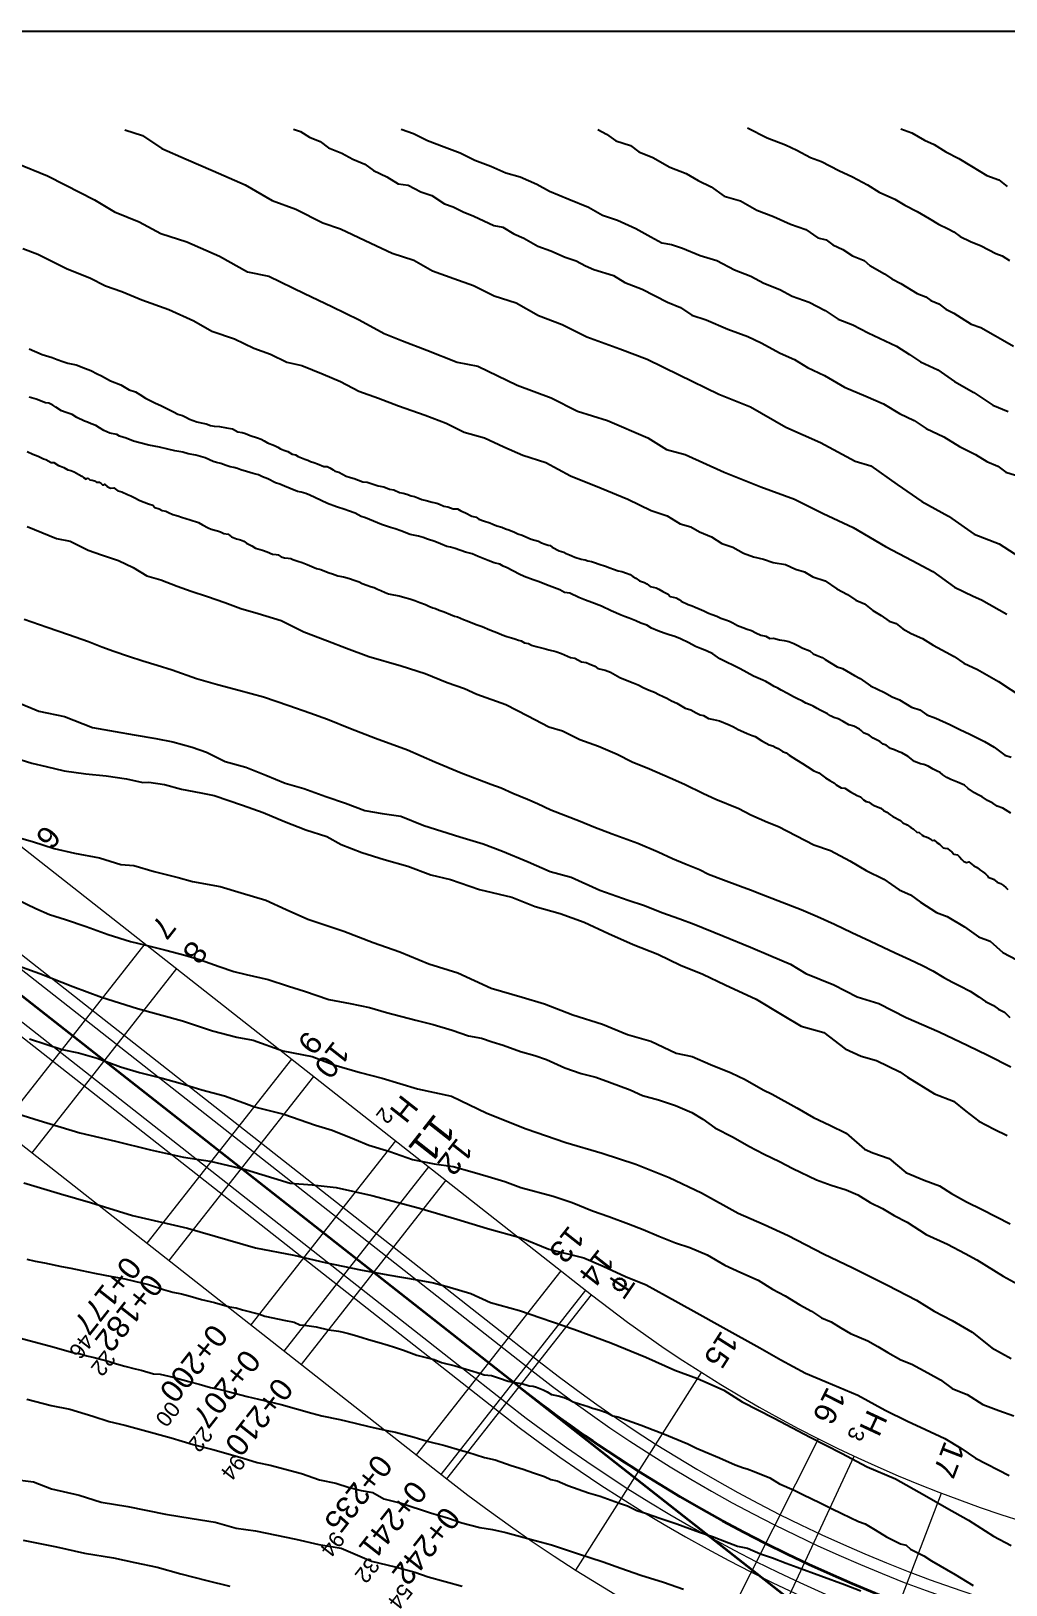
# Model space of a CAD drawing. Header units: millimetres. Extents: x 19067981 to 38137102, y 2652003 to 2652615.
# Drawn here: x 19068703.22 to 19068711.54, y 2652353.03 to 2652366.3 of the extents above; entities that cross this region are included whole.
import ezdxf

# ---------------------------------------------------------------- set-up
doc = ezdxf.new("R2010")
doc.units = ezdxf.units.MM
doc.layers.add('kurp', color=94, linetype='Continuous')
doc.styles.get("Standard").update_dxf_attribs({"font": 'arial.ttf'})

# ---------------------------------------------------------------- blocks, each defined once
blk = doc.blocks.new('tanjant orjin')
at = {"layer": 'kurp', "color": 0, "lineweight": 35, "ltscale": 0.2}
for p, q in [((19068229.977, 2652379.705), (19068230.137, 2652379.705)), ((19068230.057, 2652379.705), (19068230.057, 2652379.515))]:
    blk.add_line(p, q, dxfattribs=at)
blk.add_circle((19068230.057, 2652379.61), 0.05, dxfattribs=at)

msp = doc.modelspace()

# ---------------------------------------------------------------- linework, layer by layer
for points in [[(19068697.403, 2652366.299), (19068725.922, 2652366.299), (19068725.922, 2652346.087), (19068697.403, 2652346.087), (19068697.403, 2652366.299)], [(19068704.017, 2652365.455), (19068704.168, 2652365.407), (19068704.332, 2652365.296), (19068704.539, 2652365.206), (19068704.771, 2652365.105), (19068705.042, 2652364.987), (19068705.275, 2652364.854), (19068705.476, 2652364.778), (19068705.707, 2652364.662), (19068705.857, 2652364.612), (19068706.117, 2652364.488), (19068706.297, 2652364.403), (19068706.483, 2652364.342), (19068706.644, 2652364.252), (19068706.824, 2652364.187), (19068706.994, 2652364.127), (19068707.168, 2652364.038), (19068707.357, 2652363.98), (19068707.548, 2652363.871), (19068707.751, 2652363.795), (19068707.959, 2652363.689), (19068708.243, 2652363.585), (19068708.476, 2652363.499), (19068708.748, 2652363.365), (19068709.087, 2652363.199), (19068709.359, 2652363.09), (19068709.658, 2652362.917), (19068709.955, 2652362.787), (19068710.251, 2652362.626), (19068710.386, 2652362.586), (19068710.61, 2652362.429), (19068710.821, 2652362.283), (19068711.047, 2652362.157), (19068711.266, 2652362.005), (19068711.481, 2652361.921), (19068711.786, 2652361.724)], [(19068706.375, 2652365.462), (19068706.48, 2652365.426), (19068706.599, 2652365.365), (19068706.741, 2652365.311), (19068706.88, 2652365.259), (19068707.003, 2652365.198), (19068707.142, 2652365.147), (19068707.268, 2652365.089), (19068707.392, 2652365.054), (19068707.534, 2652364.993), (19068707.642, 2652364.932), (19068707.807, 2652364.864), (19068707.976, 2652364.795), (19068708.094, 2652364.729), (19068708.222, 2652364.684), (19068708.38, 2652364.615), (19068708.507, 2652364.543), (19068708.6, 2652364.49), (19068708.683, 2652364.478), (19068708.777, 2652364.447), (19068708.927, 2652364.384), (19068709.069, 2652364.34), (19068709.22, 2652364.26), (19068709.361, 2652364.207), (19068709.471, 2652364.148), (19068709.607, 2652364.094), (19068709.714, 2652364.037), (19068709.859, 2652363.985), (19068709.995, 2652363.914), (19068710.107, 2652363.841), (19068710.23, 2652363.792), (19068710.363, 2652363.722), (19068710.605, 2652363.609), (19068710.714, 2652363.538), (19068710.81, 2652363.476), (19068710.956, 2652363.406), (19068711.099, 2652363.306), (19068711.263, 2652363.214), (19068711.426, 2652363.105), (19068711.558, 2652363.052)], [(19068708.054, 2652365.458), (19068708.129, 2652365.419), (19068708.208, 2652365.363), (19068708.332, 2652365.322), (19068708.405, 2652365.268), (19068708.524, 2652365.221), (19068708.668, 2652365.138), (19068708.807, 2652365.083), (19068708.91, 2652365.023), (19068709.022, 2652364.969), (19068709.132, 2652364.89), (19068709.273, 2652364.849), (19068709.412, 2652364.77), (19068709.554, 2652364.717), (19068709.7, 2652364.652), (19068709.831, 2652364.606), (19068709.932, 2652364.535), (19068710.003, 2652364.516), (19068710.062, 2652364.473), (19068710.146, 2652364.434), (19068710.228, 2652364.381), (19068710.329, 2652364.34), (19068710.377, 2652364.299), (19068710.503, 2652364.227), (19068710.563, 2652364.183), (19068710.642, 2652364.145), (19068710.782, 2652364.058), (19068710.854, 2652364.031), (19068710.897, 2652363.999), (19068710.965, 2652363.971), (19068711.024, 2652363.924), (19068711.095, 2652363.892), (19068711.156, 2652363.852), (19068711.243, 2652363.796), (19068711.323, 2652363.768), (19068711.448, 2652363.698), (19068711.509, 2652363.664), (19068711.604, 2652363.61)], [(19068709.331, 2652365.473), (19068709.501, 2652365.387), (19068709.656, 2652365.327), (19068709.754, 2652365.282), (19068709.871, 2652365.22), (19068709.965, 2652365.185), (19068710.112, 2652365.108), (19068710.229, 2652365.054), (19068710.357, 2652364.986), (19068710.456, 2652364.925), (19068710.59, 2652364.865), (19068710.674, 2652364.814), (19068710.781, 2652364.76), (19068710.883, 2652364.7), (19068710.964, 2652364.652), (19068711.046, 2652364.611), (19068711.094, 2652364.585), (19068711.149, 2652364.545), (19068711.235, 2652364.503), (19068711.327, 2652364.465), (19068711.453, 2652364.399), (19068711.507, 2652364.379), (19068711.568, 2652364.34)], [(19068710.64, 2652365.464), (19068710.736, 2652365.43), (19068710.842, 2652365.369), (19068710.926, 2652365.33), (19068711.025, 2652365.269), (19068711.135, 2652365.212), (19068711.245, 2652365.146), (19068711.375, 2652365.067), (19068711.477, 2652365.029), (19068711.548, 2652364.972)], [(19068703.091, 2652365.172), (19068703.355, 2652365.064), (19068703.508, 2652364.986), (19068703.756, 2652364.859), (19068703.929, 2652364.757), (19068704.139, 2652364.67), (19068704.324, 2652364.572), (19068704.546, 2652364.501), (19068704.823, 2652364.378), (19068705.064, 2652364.245), (19068705.246, 2652364.206), (19068705.55, 2652364.059), (19068705.784, 2652363.947), (19068706.018, 2652363.834), (19068706.231, 2652363.716), (19068706.388, 2652363.654), (19068706.595, 2652363.574), (19068706.852, 2652363.473), (19068707.03, 2652363.438), (19068707.365, 2652363.276), (19068707.657, 2652363.168), (19068707.882, 2652363.054), (19068708.138, 2652362.973), (19068708.48, 2652362.826), (19068708.64, 2652362.726), (19068708.801, 2652362.684), (19068709.132, 2652362.532), (19068709.445, 2652362.408), (19068709.734, 2652362.304), (19068709.977, 2652362.179), (19068710.235, 2652362.062), (19068710.509, 2652361.898), (19068710.739, 2652361.779), (19068710.914, 2652361.685), (19068711.099, 2652361.552), (19068711.259, 2652361.475), (19068711.33, 2652361.442), (19068711.545, 2652361.321)], [(19068703.145, 2652364.444), (19068703.272, 2652364.396), (19068703.523, 2652364.27), (19068703.716, 2652364.193), (19068703.851, 2652364.123), (19068703.991, 2652364.077), (19068704.162, 2652364.004), (19068704.392, 2652363.922), (19068704.605, 2652363.825), (19068704.76, 2652363.736), (19068704.951, 2652363.673), (19068705.117, 2652363.593), (19068705.26, 2652363.542), (19068705.399, 2652363.472), (19068705.526, 2652363.445), (19068705.709, 2652363.369), (19068705.857, 2652363.307), (19068706.014, 2652363.226), (19068706.183, 2652363.164), (19068706.353, 2652363.101), (19068706.579, 2652363.019), (19068706.76, 2652362.952), (19068706.912, 2652362.874), (19068707.087, 2652362.826), (19068707.253, 2652362.75), (19068707.414, 2652362.677), (19068707.609, 2652362.616), (19068707.821, 2652362.502), (19068708.082, 2652362.397), (19068708.311, 2652362.304), (19068708.509, 2652362.205), (19068708.646, 2652362.161), (19068708.756, 2652362.091), (19068708.848, 2652362.066), (19068708.923, 2652362.025), (19068709.024, 2652361.982), (19068709.113, 2652361.923), (19068709.208, 2652361.892), (19068709.299, 2652361.842), (19068709.382, 2652361.811), (19068709.469, 2652361.791), (19068709.551, 2652361.761), (19068709.656, 2652361.745), (19068709.741, 2652361.705), (19068709.82, 2652361.681), (19068709.889, 2652361.64), (19068709.996, 2652361.604), (19068710.095, 2652361.538), (19068710.186, 2652361.488), (19068710.257, 2652361.441), (19068710.331, 2652361.408), (19068710.401, 2652361.353), (19068710.474, 2652361.31), (19068710.542, 2652361.26), (19068710.601, 2652361.24), (19068710.659, 2652361.195), (19068710.73, 2652361.156), (19068710.825, 2652361.113), (19068710.916, 2652361.056), (19068711.029, 2652360.996), (19068711.096, 2652360.958), (19068711.178, 2652360.901), (19068711.296, 2652360.848), (19068711.476, 2652360.747), (19068711.683, 2652360.61)], [(19068703.2, 2652363.586), (19068703.31, 2652363.538), (19068703.368, 2652363.521), (19068703.396, 2652363.513), (19068703.437, 2652363.494), (19068703.488, 2652363.478), (19068703.528, 2652363.465), (19068703.601, 2652363.449), (19068703.681, 2652363.417), (19068703.726, 2652363.4), (19068703.779, 2652363.372), (19068703.818, 2652363.356), (19068703.894, 2652363.314), (19068703.981, 2652363.279), (19068704.053, 2652363.236), (19068704.107, 2652363.218), (19068704.143, 2652363.196), (19068704.192, 2652363.166), (19068704.279, 2652363.123), (19068704.322, 2652363.102), (19068704.431, 2652363.048), (19068704.468, 2652363.029), (19068704.509, 2652363.017), (19068704.543, 2652362.999), (19068704.568, 2652362.986), (19068704.632, 2652362.963), (19068704.668, 2652362.955), (19068704.71, 2652362.945), (19068704.748, 2652362.931), (19068704.78, 2652362.926), (19068704.823, 2652362.924), (19068704.885, 2652362.912), (19068704.935, 2652362.902), (19068704.98, 2652362.877), (19068705.018, 2652362.873), (19068705.047, 2652362.863), (19068705.087, 2652362.845), (19068705.15, 2652362.826), (19068705.18, 2652362.816), (19068705.206, 2652362.801), (19068705.234, 2652362.783), (19068705.293, 2652362.761), (19068705.322, 2652362.746), (19068705.345, 2652362.733), (19068705.373, 2652362.721), (19068705.407, 2652362.709), (19068705.444, 2652362.687), (19068705.474, 2652362.68), (19068705.496, 2652362.668), (19068705.552, 2652362.645), (19068705.579, 2652362.636), (19068705.6, 2652362.625), (19068705.631, 2652362.615), (19068705.661, 2652362.604), (19068705.716, 2652362.582), (19068705.744, 2652362.581), (19068705.765, 2652362.569), (19068705.796, 2652362.554), (19068705.81, 2652362.543), (19068705.843, 2652362.532), (19068705.906, 2652362.499), (19068705.942, 2652362.487), (19068705.974, 2652362.48), (19068706.012, 2652362.465), (19068706.048, 2652362.452), (19068706.086, 2652362.447), (19068706.135, 2652362.43), (19068706.178, 2652362.416), (19068706.226, 2652362.408), (19068706.277, 2652362.389), (19068706.312, 2652362.383), (19068706.362, 2652362.359), (19068706.391, 2652362.354), (19068706.423, 2652362.345), (19068706.461, 2652362.331), (19068706.489, 2652362.326), (19068706.518, 2652362.315), (19068706.553, 2652362.3), (19068706.588, 2652362.292), (19068706.641, 2652362.277), (19068706.679, 2652362.268), (19068706.703, 2652362.259), (19068706.74, 2652362.244), (19068706.775, 2652362.236), (19068706.818, 2652362.22), (19068706.855, 2652362.22), (19068706.886, 2652362.204), (19068706.925, 2652362.187), (19068706.978, 2652362.158), (19068707.015, 2652362.148), (19068707.038, 2652362.133), (19068707.077, 2652362.119), (19068707.133, 2652362.1), (19068707.159, 2652362.09), (19068707.193, 2652362.076), (19068707.234, 2652362.063), (19068707.266, 2652362.05), (19068707.294, 2652362.04), (19068707.342, 2652362.02), (19068707.37, 2652362.007), (19068707.408, 2652361.995), (19068707.44, 2652361.98), (19068707.486, 2652361.96), (19068707.549, 2652361.943), (19068707.574, 2652361.929), (19068707.605, 2652361.918), (19068707.631, 2652361.91), (19068707.646, 2652361.906), (19068707.663, 2652361.893), (19068707.724, 2652361.862), (19068707.764, 2652361.85), (19068707.783, 2652361.839), (19068707.812, 2652361.828), (19068707.832, 2652361.82), (19068707.859, 2652361.807), (19068707.912, 2652361.791), (19068707.945, 2652361.785), (19068707.969, 2652361.776), (19068708.001, 2652361.771), (19068708.026, 2652361.763), (19068708.066, 2652361.749), (19068708.119, 2652361.731), (19068708.157, 2652361.715), (19068708.187, 2652361.706), (19068708.228, 2652361.692), (19068708.26, 2652361.686), (19068708.298, 2652361.672), (19068708.33, 2652361.658), (19068708.353, 2652361.643), (19068708.378, 2652361.629), (19068708.41, 2652361.605), (19068708.452, 2652361.591), (19068708.474, 2652361.579), (19068708.501, 2652361.557), (19068708.552, 2652361.546), (19068708.574, 2652361.534), (19068708.608, 2652361.513), (19068708.655, 2652361.492), (19068708.673, 2652361.472), (19068708.722, 2652361.46), (19068708.749, 2652361.447), (19068708.767, 2652361.433), (19068708.826, 2652361.402), (19068708.859, 2652361.393), (19068708.885, 2652361.38), (19068708.918, 2652361.367), (19068708.959, 2652361.349), (19068709, 2652361.33), (19068709.03, 2652361.317), (19068709.069, 2652361.303), (19068709.103, 2652361.287), (19068709.146, 2652361.271), (19068709.177, 2652361.26), (19068709.206, 2652361.246), (19068709.247, 2652361.224), (19068709.291, 2652361.208), (19068709.329, 2652361.194), (19068709.366, 2652361.181), (19068709.402, 2652361.16), (19068709.447, 2652361.141), (19068709.489, 2652361.132), (19068709.524, 2652361.114), (19068709.554, 2652361.117), (19068709.604, 2652361.102), (19068709.646, 2652361.096), (19068709.685, 2652361.087), (19068709.728, 2652361.07), (19068709.756, 2652361.055), (19068709.804, 2652361.029), (19068709.863, 2652361.008), (19068709.894, 2652360.983), (19068709.928, 2652360.967), (19068709.969, 2652360.951), (19068709.996, 2652360.935), (19068710.097, 2652360.87), (19068710.142, 2652360.857), (19068710.246, 2652360.796), (19068710.294, 2652360.772), (19068710.383, 2652360.708), (19068710.503, 2652360.651), (19068710.566, 2652360.615), (19068710.629, 2652360.588), (19068710.732, 2652360.526), (19068710.803, 2652360.505), (19068710.863, 2652360.462), (19068710.941, 2652360.434), (19068711.06, 2652360.38), (19068711.144, 2652360.335), (19068711.231, 2652360.297), (19068711.356, 2652360.234), (19068711.437, 2652360.184), (19068711.528, 2652360.118), (19068711.583, 2652360.101)], [(19068703.183, 2652362.711), (19068703.231, 2652362.686), (19068703.277, 2652362.671), (19068703.321, 2652362.647), (19068703.341, 2652362.64), (19068703.388, 2652362.616), (19068703.409, 2652362.616), (19068703.449, 2652362.591), (19068703.468, 2652362.583), (19068703.496, 2652362.572), (19068703.529, 2652362.553), (19068703.556, 2652362.547), (19068703.583, 2652362.536), (19068703.624, 2652362.513), (19068703.649, 2652362.499), (19068703.663, 2652362.487), (19068703.686, 2652362.474), (19068703.695, 2652362.482), (19068703.705, 2652362.478), (19068703.717, 2652362.467), (19068703.737, 2652362.466), (19068703.757, 2652362.459), (19068703.774, 2652362.447), (19068703.789, 2652362.447), (19068703.797, 2652362.449), (19068703.814, 2652362.435), (19068703.826, 2652362.424), (19068703.836, 2652362.424), (19068703.843, 2652362.432), (19068703.865, 2652362.412), (19068703.893, 2652362.397), (19068703.921, 2652362.398), (19068703.955, 2652362.373), (19068703.989, 2652362.364), (19068704.038, 2652362.342), (19068704.068, 2652362.332), (19068704.096, 2652362.316), (19068704.143, 2652362.292), (19068704.218, 2652362.263), (19068704.255, 2652362.25), (19068704.272, 2652362.232), (19068704.309, 2652362.22), (19068704.336, 2652362.207), (19068704.366, 2652362.199), (19068704.39, 2652362.188), (19068704.426, 2652362.173), (19068704.468, 2652362.16), (19068704.5, 2652362.15), (19068704.574, 2652362.127), (19068704.644, 2652362.103), (19068704.678, 2652362.083), (19068704.727, 2652362.057), (19068704.752, 2652362.046), (19068704.807, 2652362.033), (19068704.832, 2652362.024), (19068704.86, 2652362.009), (19068704.899, 2652362.004), (19068704.927, 2652361.98), (19068704.968, 2652361.963), (19068705.003, 2652361.954), (19068705.031, 2652361.945), (19068705.055, 2652361.928), (19068705.078, 2652361.916), (19068705.101, 2652361.904), (19068705.132, 2652361.885), (19068705.192, 2652361.868), (19068705.232, 2652361.854), (19068705.276, 2652361.832), (19068705.308, 2652361.831), (19068705.324, 2652361.827), (19068705.352, 2652361.811), (19068705.379, 2652361.802), (19068705.411, 2652361.8), (19068705.434, 2652361.797), (19068705.449, 2652361.787), (19068705.494, 2652361.773), (19068705.53, 2652361.762), (19068705.572, 2652361.746), (19068705.653, 2652361.711), (19068705.69, 2652361.703), (19068705.724, 2652361.689), (19068705.761, 2652361.674), (19068705.79, 2652361.664), (19068705.835, 2652361.649), (19068705.883, 2652361.64), (19068705.935, 2652361.624), (19068705.973, 2652361.612), (19068706.018, 2652361.596), (19068706.043, 2652361.582), (19068706.082, 2652361.567), (19068706.114, 2652361.557), (19068706.144, 2652361.547), (19068706.174, 2652361.535), (19068706.202, 2652361.523), (19068706.24, 2652361.507), (19068706.268, 2652361.494), (19068706.31, 2652361.487), (19068706.359, 2652361.476), (19068706.406, 2652361.464), (19068706.449, 2652361.452), (19068706.491, 2652361.437), (19068706.535, 2652361.419), (19068706.582, 2652361.402), (19068706.611, 2652361.39), (19068706.647, 2652361.374), (19068706.669, 2652361.369), (19068706.699, 2652361.356), (19068706.743, 2652361.34), (19068706.796, 2652361.318), (19068706.831, 2652361.304), (19068706.857, 2652361.298), (19068706.907, 2652361.275), (19068706.938, 2652361.264), (19068706.987, 2652361.243), (19068707.025, 2652361.229), (19068707.057, 2652361.218), (19068707.08, 2652361.209), (19068707.119, 2652361.193), (19068707.168, 2652361.173), (19068707.206, 2652361.158), (19068707.237, 2652361.145), (19068707.278, 2652361.129), (19068707.318, 2652361.118), (19068707.345, 2652361.109), (19068707.376, 2652361.1), (19068707.399, 2652361.094), (19068707.428, 2652361.077), (19068707.462, 2652361.069), (19068707.489, 2652361.056), (19068707.529, 2652361.046), (19068707.595, 2652361.028), (19068707.637, 2652361.017), (19068707.696, 2652361.001), (19068707.745, 2652360.985), (19068707.822, 2652360.952), (19068707.859, 2652360.944), (19068707.916, 2652360.915), (19068707.954, 2652360.909), (19068707.979, 2652360.897), (19068708.028, 2652360.878), (19068708.054, 2652360.858), (19068708.118, 2652360.843), (19068708.162, 2652360.826), (19068708.201, 2652360.803), (19068708.242, 2652360.781), (19068708.318, 2652360.748), (19068708.355, 2652360.734), (19068708.398, 2652360.718), (19068708.447, 2652360.691), (19068708.493, 2652360.672), (19068708.537, 2652360.655), (19068708.574, 2652360.635), (19068708.611, 2652360.617), (19068708.643, 2652360.604), (19068708.684, 2652360.581), (19068708.729, 2652360.56), (19068708.772, 2652360.534), (19068708.799, 2652360.517), (19068708.847, 2652360.503), (19068708.894, 2652360.478), (19068708.928, 2652360.461), (19068708.955, 2652360.455), (19068708.999, 2652360.431), (19068709.043, 2652360.422), (19068709.094, 2652360.411), (19068709.176, 2652360.375), (19068709.212, 2652360.36), (19068709.253, 2652360.336), (19068709.298, 2652360.317), (19068709.328, 2652360.302), (19068709.373, 2652360.285), (19068709.398, 2652360.275), (19068709.453, 2652360.24), (19068709.49, 2652360.219), (19068709.517, 2652360.206), (19068709.549, 2652360.196), (19068709.575, 2652360.181), (19068709.594, 2652360.173), (19068709.632, 2652360.149), (19068709.663, 2652360.136), (19068709.689, 2652360.118), (19068709.749, 2652360.077), (19068709.801, 2652360.046), (19068709.841, 2652360.019), (19068709.899, 2652359.984), (19068709.942, 2652359.965), (19068709.998, 2652359.922), (19068710.036, 2652359.901), (19068710.075, 2652359.877), (19068710.089, 2652359.863), (19068710.133, 2652359.839), (19068710.163, 2652359.835), (19068710.211, 2652359.803), (19068710.268, 2652359.773), (19068710.298, 2652359.762), (19068710.322, 2652359.734), (19068710.345, 2652359.722), (19068710.369, 2652359.716), (19068710.389, 2652359.702), (19068710.419, 2652359.683), (19068710.471, 2652359.663), (19068710.494, 2652359.644), (19068710.523, 2652359.631), (19068710.547, 2652359.611), (19068710.573, 2652359.592), (19068710.638, 2652359.559), (19068710.658, 2652359.539), (19068710.695, 2652359.522), (19068710.726, 2652359.5), (19068710.747, 2652359.488), (19068710.777, 2652359.46), (19068710.797, 2652359.457), (19068710.822, 2652359.434), (19068710.838, 2652359.424), (19068710.857, 2652359.42), (19068710.878, 2652359.411), (19068710.897, 2652359.4), (19068710.91, 2652359.387), (19068710.927, 2652359.392), (19068710.948, 2652359.372), (19068710.971, 2652359.357), (19068711.002, 2652359.325), (19068711.018, 2652359.323), (19068711.039, 2652359.32), (19068711.059, 2652359.304), (19068711.077, 2652359.29), (19068711.095, 2652359.272), (19068711.125, 2652359.267), (19068711.142, 2652359.249), (19068711.162, 2652359.227), (19068711.18, 2652359.209), (19068711.201, 2652359.199), (19068711.222, 2652359.205), (19068711.265, 2652359.171), (19068711.294, 2652359.159), (19068711.317, 2652359.137), (19068711.34, 2652359.12), (19068711.363, 2652359.104), (19068711.382, 2652359.087), (19068711.388, 2652359.076), (19068711.433, 2652359.058), (19068711.464, 2652359.032), (19068711.493, 2652359.021), (19068711.517, 2652359.003), (19068711.538, 2652358.987), (19068711.556, 2652358.97)], [(19068703.183, 2652362.069), (19068703.432, 2652361.966), (19068703.549, 2652361.945), (19068703.702, 2652361.867), (19068703.817, 2652361.827), (19068703.961, 2652361.778), (19068704.088, 2652361.719), (19068704.205, 2652361.649), (19068704.324, 2652361.613), (19068704.463, 2652361.561), (19068704.582, 2652361.518), (19068704.721, 2652361.471), (19068704.87, 2652361.421), (19068705.006, 2652361.368), (19068705.155, 2652361.327), (19068705.352, 2652361.266), (19068705.543, 2652361.17), (19068705.745, 2652361.092), (19068705.909, 2652361.03), (19068706.098, 2652360.958), (19068706.374, 2652360.88), (19068706.579, 2652360.814), (19068706.768, 2652360.738), (19068706.916, 2652360.687), (19068707.021, 2652360.638), (19068707.27, 2652360.548), (19068707.458, 2652360.453), (19068707.635, 2652360.359), (19068707.752, 2652360.324), (19068707.9, 2652360.251), (19068708.061, 2652360.194), (19068708.219, 2652360.124), (19068708.346, 2652360.061), (19068708.496, 2652360.001), (19068708.672, 2652359.924), (19068708.795, 2652359.868), (19068708.956, 2652359.79), (19068709.062, 2652359.741), (19068709.257, 2652359.662), (19068709.36, 2652359.607), (19068709.502, 2652359.544), (19068709.596, 2652359.508), (19068709.898, 2652359.351), (19068710.042, 2652359.304), (19068710.205, 2652359.214), (19068710.345, 2652359.133), (19068710.497, 2652359.059), (19068710.627, 2652358.966), (19068710.724, 2652358.923), (19068710.809, 2652358.863), (19068710.947, 2652358.772), (19068711.038, 2652358.739), (19068711.185, 2652358.652), (19068711.305, 2652358.565), (19068711.405, 2652358.529), (19068711.512, 2652358.432), (19068711.631, 2652358.37)], [(19068703.157, 2652361.277), (19068703.353, 2652361.209), (19068703.535, 2652361.147), (19068703.707, 2652361.088), (19068703.821, 2652361.042), (19068703.921, 2652361.005), (19068704.047, 2652360.963), (19068704.169, 2652360.921), (19068704.291, 2652360.884), (19068704.42, 2652360.846), (19068704.629, 2652360.772), (19068704.806, 2652360.719), (19068704.989, 2652360.671), (19068705.199, 2652360.614), (19068705.416, 2652360.54), (19068705.596, 2652360.477), (19068705.747, 2652360.425), (19068705.944, 2652360.345), (19068706.156, 2652360.263), (19068706.428, 2652360.162), (19068706.664, 2652360.06), (19068706.888, 2652359.966), (19068707.142, 2652359.869), (19068707.228, 2652359.837), (19068707.33, 2652359.791), (19068707.454, 2652359.742), (19068707.539, 2652359.705), (19068707.653, 2652359.65), (19068707.777, 2652359.602), (19068707.904, 2652359.552), (19068708.021, 2652359.504), (19068708.178, 2652359.445), (19068708.395, 2652359.364), (19068708.568, 2652359.291), (19068708.692, 2652359.235), (19068708.807, 2652359.186), (19068708.921, 2652359.14), (19068708.999, 2652359.102), (19068709.126, 2652359.052), (19068709.273, 2652358.997), (19068709.358, 2652358.968), (19068709.452, 2652358.929), (19068709.59, 2652358.876), (19068709.789, 2652358.799), (19068709.929, 2652358.739), (19068710.074, 2652358.674), (19068710.224, 2652358.604), (19068710.381, 2652358.53), (19068710.489, 2652358.477), (19068710.592, 2652358.429), (19068710.717, 2652358.373), (19068710.825, 2652358.321), (19068710.915, 2652358.276), (19068711.008, 2652358.217), (19068711.081, 2652358.179), (19068711.145, 2652358.148), (19068711.233, 2652358.102), (19068711.307, 2652358.054), (19068711.365, 2652358.013), (19068711.433, 2652357.978), (19068711.476, 2652357.948), (19068711.525, 2652357.921), (19068711.572, 2652357.878)], [(19068703.096, 2652360.57), (19068703.282, 2652360.492), (19068703.501, 2652360.447), (19068703.74, 2652360.352), (19068703.933, 2652360.319), (19068704.097, 2652360.289), (19068704.28, 2652360.26), (19068704.425, 2652360.23), (19068704.592, 2652360.185), (19068704.713, 2652360.142), (19068704.874, 2652360.064), (19068705.049, 2652360.015), (19068705.221, 2652359.945), (19068705.384, 2652359.877), (19068705.544, 2652359.831), (19068705.731, 2652359.765), (19068705.9, 2652359.708), (19068706.066, 2652359.645), (19068706.214, 2652359.619), (19068706.371, 2652359.597), (19068706.569, 2652359.516), (19068706.875, 2652359.419), (19068707.074, 2652359.359), (19068707.239, 2652359.297), (19068707.459, 2652359.206), (19068707.648, 2652359.124), (19068707.827, 2652359.074), (19068708.071, 2652358.963), (19068708.312, 2652358.88), (19068708.452, 2652358.832), (19068708.6, 2652358.772), (19068708.753, 2652358.72), (19068708.878, 2652358.675), (19068709.122, 2652358.575), (19068709.358, 2652358.477), (19068709.531, 2652358.402), (19068709.699, 2652358.333), (19068709.83, 2652358.253), (19068710.068, 2652358.155), (19068710.268, 2652358.054), (19068710.452, 2652357.996), (19068710.687, 2652357.878), (19068710.969, 2652357.755), (19068711.212, 2652357.639), (19068711.385, 2652357.556), (19068711.579, 2652357.457)], [(19068703.046, 2652359.432), (19068703.229, 2652359.381), (19068703.413, 2652359.32), (19068703.586, 2652359.28), (19068703.801, 2652359.24), (19068703.982, 2652359.182), (19068704.094, 2652359.174), (19068704.267, 2652359.124), (19068704.47, 2652359.073), (19068704.595, 2652359.039), (19068704.829, 2652358.995), (19068705.01, 2652358.941), (19068705.221, 2652358.878), (19068705.393, 2652358.8), (19068705.578, 2652358.716), (19068705.887, 2652358.614), (19068706.136, 2652358.516), (19068706.363, 2652358.438), (19068706.612, 2652358.336), (19068706.859, 2652358.259), (19068707.144, 2652358.127), (19068707.409, 2652358.05), (19068707.598, 2652357.994), (19068707.841, 2652357.901), (19068708.094, 2652357.819), (19068708.307, 2652357.731), (19068708.508, 2652357.676), (19068708.724, 2652357.573), (19068708.86, 2652357.543), (19068709.017, 2652357.475), (19068709.192, 2652357.405), (19068709.313, 2652357.347), (19068709.467, 2652357.258), (19068709.544, 2652357.222), (19068709.753, 2652357.105), (19068709.896, 2652357.024), (19068710.035, 2652356.958), (19068710.175, 2652356.888), (19068710.332, 2652356.753), (19068710.402, 2652356.721), (19068710.542, 2652356.672), (19068710.684, 2652356.554), (19068710.839, 2652356.487), (19068710.97, 2652356.439), (19068711.074, 2652356.375), (19068711.203, 2652356.303), (19068711.336, 2652356.237), (19068711.575, 2652356.115)], [(19068703.096, 2652358.885), (19068703.257, 2652358.808), (19068703.372, 2652358.756), (19068703.509, 2652358.713), (19068703.686, 2652358.655), (19068703.873, 2652358.586), (19068704.064, 2652358.527), (19068704.183, 2652358.498), (19068704.367, 2652358.452), (19068704.529, 2652358.41), (19068704.663, 2652358.37), (19068704.82, 2652358.312), (19068704.948, 2652358.269), (19068705.051, 2652358.245), (19068705.239, 2652358.202), (19068705.414, 2652358.145), (19068705.549, 2652358.103), (19068705.758, 2652358.031), (19068705.94, 2652357.997), (19068706.105, 2652357.962), (19068706.25, 2652357.919), (19068706.501, 2652357.853), (19068706.648, 2652357.817), (19068706.81, 2652357.77), (19068706.951, 2652357.72), (19068707.062, 2652357.701), (19068707.153, 2652357.668), (19068707.246, 2652357.64), (19068707.394, 2652357.586), (19068707.515, 2652357.552), (19068707.616, 2652357.517), (19068707.773, 2652357.447), (19068707.911, 2652357.4), (19068708.037, 2652357.367), (19068708.153, 2652357.324), (19068708.33, 2652357.26), (19068708.436, 2652357.212), (19068708.573, 2652357.175), (19068708.718, 2652357.126), (19068708.858, 2652357.065), (19068708.952, 2652357.008), (19068709.054, 2652356.935), (19068709.211, 2652356.856), (19068709.343, 2652356.777), (19068709.475, 2652356.71), (19068709.605, 2652356.647), (19068709.719, 2652356.588), (19068709.922, 2652356.491), (19068710.047, 2652356.445), (19068710.175, 2652356.404), (19068710.273, 2652356.362), (19068710.38, 2652356.296), (19068710.484, 2652356.245), (19068710.585, 2652356.186), (19068710.696, 2652356.129), (19068710.857, 2652356.025), (19068711.039, 2652355.941), (19068711.189, 2652355.862), (19068711.291, 2652355.809), (19068711.516, 2652355.669), (19068711.641, 2652355.601)], [(19068702.945, 2652358.374), (19068703.29, 2652358.253), (19068703.573, 2652358.141), (19068703.817, 2652358.05), (19068704.124, 2652357.953), (19068704.509, 2652357.847), (19068704.764, 2652357.763), (19068704.973, 2652357.708), (19068705.113, 2652357.683), (19068705.364, 2652357.593), (19068705.616, 2652357.543), (19068705.801, 2652357.474), (19068706.024, 2652357.407), (19068706.213, 2652357.359), (19068706.516, 2652357.268), (19068706.806, 2652357.205), (19068707.106, 2652357.059), (19068707.442, 2652356.925), (19068707.78, 2652356.81), (19068708.091, 2652356.719), (19068708.38, 2652356.625), (19068708.663, 2652356.51), (19068708.938, 2652356.381), (19068709.252, 2652356.207), (19068709.474, 2652356.108), (19068709.68, 2652356.014), (19068709.98, 2652355.86), (19068710.231, 2652355.738), (19068710.528, 2652355.592), (19068710.775, 2652355.463), (19068710.925, 2652355.369), (19068711.079, 2652355.289), (19068711.25, 2652355.191), (19068711.418, 2652355.056), (19068711.584, 2652354.966)], [(19068703.203, 2652357.695), (19068703.481, 2652357.604), (19068703.621, 2652357.574), (19068703.781, 2652357.53), (19068703.98, 2652357.456), (19068704.142, 2652357.408), (19068704.336, 2652357.359), (19068704.489, 2652357.315), (19068704.674, 2652357.26), (19068704.868, 2652357.207), (19068705.032, 2652357.149), (19068705.124, 2652357.115), (19068705.374, 2652357.052), (19068705.643, 2652356.957), (19068705.785, 2652356.914), (19068705.978, 2652356.838), (19068706.099, 2652356.786), (19068706.279, 2652356.734), (19068706.472, 2652356.663), (19068706.657, 2652356.627), (19068706.82, 2652356.605), (19068706.982, 2652356.559), (19068707.119, 2652356.518), (19068707.261, 2652356.476), (19068707.396, 2652356.425), (19068707.672, 2652356.352), (19068707.836, 2652356.296), (19068708.009, 2652356.225), (19068708.148, 2652356.178), (19068708.317, 2652356.114), (19068708.442, 2652356.067), (19068708.575, 2652356.011), (19068708.716, 2652355.952), (19068708.84, 2652355.912), (19068708.988, 2652355.849), (19068709.138, 2652355.762), (19068709.274, 2652355.699), (19068709.422, 2652355.634), (19068709.546, 2652355.558), (19068709.654, 2652355.499), (19068709.78, 2652355.424), (19068709.878, 2652355.37), (19068709.965, 2652355.313), (19068710.045, 2652355.279), (19068710.128, 2652355.226), (19068710.211, 2652355.18), (19068710.285, 2652355.146), (19068710.359, 2652355.116), (19068710.446, 2652355.069), (19068710.529, 2652355.016), (19068710.642, 2652354.955), (19068710.736, 2652354.916), (19068710.873, 2652354.842), (19068710.979, 2652354.784), (19068711.078, 2652354.709), (19068711.143, 2652354.682), (19068711.208, 2652354.658), (19068711.341, 2652354.573), (19068711.478, 2652354.521), (19068711.606, 2652354.476)], [(19068703.153, 2652356.464), (19068703.466, 2652356.372), (19068703.723, 2652356.298), (19068704.081, 2652356.186), (19068704.551, 2652356.078), (19068705.131, 2652355.911), (19068705.458, 2652355.848), (19068705.727, 2652355.785), (19068706.028, 2652355.722), (19068706.26, 2652355.679), (19068706.512, 2652355.636), (19068706.652, 2652355.61), (19068706.789, 2652355.573), (19068706.97, 2652355.519), (19068707.139, 2652355.444), (19068707.385, 2652355.376), (19068707.848, 2652355.217), (19068708.166, 2652355.1), (19068708.464, 2652354.977), (19068708.713, 2652354.865), (19068708.906, 2652354.795), (19068708.997, 2652354.754), (19068709.131, 2652354.696), (19068709.286, 2652354.596), (19068709.559, 2652354.457), (19068709.868, 2652354.294), (19068710.134, 2652354.157), (19068710.355, 2652354.04), (19068710.595, 2652353.937), (19068710.842, 2652353.797), (19068711.032, 2652353.689), (19068711.218, 2652353.586), (19068711.433, 2652353.449), (19068711.582, 2652353.369)], [(19068703.179, 2652355.812), (19068703.251, 2652355.795), (19068703.329, 2652355.781), (19068703.475, 2652355.751), (19068703.555, 2652355.737), (19068703.649, 2652355.717), (19068703.758, 2652355.694), (19068703.906, 2652355.664), (19068704.016, 2652355.645), (19068704.099, 2652355.625), (19068704.217, 2652355.596), (19068704.346, 2652355.555), (19068704.425, 2652355.532), (19068704.5, 2652355.518), (19068704.575, 2652355.496), (19068704.671, 2652355.469), (19068704.781, 2652355.444), (19068704.911, 2652355.406), (19068704.967, 2652355.398), (19068705.02, 2652355.382), (19068705.167, 2652355.344), (19068705.21, 2652355.327), (19068705.279, 2652355.312), (19068705.373, 2652355.293), (19068705.463, 2652355.276), (19068705.511, 2652355.254), (19068705.551, 2652355.251), (19068705.61, 2652355.24), (19068705.649, 2652355.235), (19068705.754, 2652355.209), (19068705.801, 2652355.204), (19068705.839, 2652355.198), (19068705.868, 2652355.194), (19068705.926, 2652355.179), (19068705.977, 2652355.164), (19068706.043, 2652355.144), (19068706.096, 2652355.128), (19068706.188, 2652355.102), (19068706.265, 2652355.079), (19068706.318, 2652355.061), (19068706.394, 2652355.036), (19068706.51, 2652354.994), (19068706.658, 2652354.957), (19068706.719, 2652354.932), (19068706.836, 2652354.903), (19068706.958, 2652354.865), (19068707.052, 2652354.838), (19068707.083, 2652354.826), (19068707.146, 2652354.821), (19068707.215, 2652354.796), (19068707.289, 2652354.773), (19068707.345, 2652354.76), (19068707.406, 2652354.752), (19068707.469, 2652354.732), (19068707.501, 2652354.73), (19068707.532, 2652354.72), (19068707.588, 2652354.698), (19068707.622, 2652354.68), (19068707.659, 2652354.659), (19068707.716, 2652354.646), (19068707.767, 2652354.632), (19068707.806, 2652354.614), (19068707.845, 2652354.595), (19068707.898, 2652354.579), (19068707.972, 2652354.555), (19068708.009, 2652354.541), (19068708.064, 2652354.527), (19068708.128, 2652354.503), (19068708.183, 2652354.476), (19068708.225, 2652354.467), (19068708.425, 2652354.397), (19068708.527, 2652354.355), (19068708.609, 2652354.326), (19068708.822, 2652354.237), (19068708.897, 2652354.2), (19068708.971, 2652354.167), (19068709.093, 2652354.117), (19068709.227, 2652354.058), (19068709.299, 2652354.033), (19068709.33, 2652354.023), (19068709.39, 2652354), (19068709.523, 2652353.947), (19068709.606, 2652353.896), (19068709.731, 2652353.841), (19068709.804, 2652353.803), (19068709.952, 2652353.734), (19068710.05, 2652353.684), (19068710.136, 2652353.642), (19068710.279, 2652353.572), (19068710.336, 2652353.553), (19068710.421, 2652353.501), (19068710.519, 2652353.443), (19068710.639, 2652353.382), (19068710.686, 2652353.371), (19068710.725, 2652353.336), (19068710.792, 2652353.304), (19068710.837, 2652353.281), (19068710.904, 2652353.237), (19068711.104, 2652353.122), (19068711.26, 2652353.027)], [(19068703.071, 2652355.153), (19068703.382, 2652355.071), (19068703.593, 2652355.011), (19068703.636, 2652355.005), (19068703.693, 2652354.987), (19068703.755, 2652354.974), (19068703.873, 2652354.943), (19068703.944, 2652354.921), (19068704.017, 2652354.901), (19068704.103, 2652354.878), (19068704.155, 2652354.866), (19068704.261, 2652354.834), (19068704.319, 2652354.83), (19068704.429, 2652354.805), (19068704.562, 2652354.768), (19068704.652, 2652354.745), (19068704.748, 2652354.718), (19068704.819, 2652354.702), (19068704.897, 2652354.684), (19068705.061, 2652354.641), (19068705.35, 2652354.571), (19068705.613, 2652354.499), (19068705.698, 2652354.476), (19068705.853, 2652354.444), (19068705.983, 2652354.412), (19068706.111, 2652354.383), (19068706.254, 2652354.349), (19068706.328, 2652354.335), (19068706.486, 2652354.293), (19068706.597, 2652354.26), (19068706.749, 2652354.223), (19068706.883, 2652354.182), (19068706.944, 2652354.166), (19068707.086, 2652354.119), (19068707.177, 2652354.101), (19068707.315, 2652354.051), (19068707.416, 2652354.021), (19068707.506, 2652353.988), (19068707.6, 2652353.959), (19068707.654, 2652353.933), (19068707.706, 2652353.92), (19068707.797, 2652353.881), (19068707.976, 2652353.817), (19068708.075, 2652353.791), (19068708.231, 2652353.734), (19068708.307, 2652353.708), (19068708.387, 2652353.667), (19068708.471, 2652353.642), (19068708.585, 2652353.602), (19068708.728, 2652353.554), (19068708.923, 2652353.483), (19068709.034, 2652353.444), (19068709.098, 2652353.42), (19068709.246, 2652353.364), (19068709.332, 2652353.346), (19068709.443, 2652353.296), (19068709.545, 2652353.262), (19068709.661, 2652353.218), (19068709.755, 2652353.184), (19068710.16, 2652353.035), (19068710.299, 2652352.98)], [(19068703.178, 2652354.619), (19068703.386, 2652354.563), (19068703.546, 2652354.532), (19068703.743, 2652354.472), (19068703.882, 2652354.428), (19068704.017, 2652354.397), (19068704.173, 2652354.353), (19068704.411, 2652354.288), (19068704.599, 2652354.232), (19068704.767, 2652354.189), (19068704.899, 2652354.151), (19068705.026, 2652354.115), (19068705.145, 2652354.076), (19068705.256, 2652354.055), (19068705.523, 2652353.983), (19068705.677, 2652353.928), (19068705.818, 2652353.901), (19068705.931, 2652353.865), (19068706.034, 2652353.837), (19068706.132, 2652353.822), (19068706.228, 2652353.767), (19068706.374, 2652353.729), (19068706.625, 2652353.648), (19068706.779, 2652353.602), (19068706.892, 2652353.561), (19068707.046, 2652353.521), (19068707.155, 2652353.506), (19068707.269, 2652353.48), (19068707.488, 2652353.42), (19068707.66, 2652353.373), (19068707.88, 2652353.301), (19068708.101, 2652353.229), (19068708.25, 2652353.176), (19068708.421, 2652353.116), (19068708.615, 2652353.056), (19068708.785, 2652352.997)], [(19068703.148, 2652353.413), (19068703.434, 2652353.356), (19068703.673, 2652353.302), (19068703.92, 2652353.262), (19068704.101, 2652353.223), (19068704.291, 2652353.183), (19068704.494, 2652353.127), (19068704.715, 2652353.071), (19068704.912, 2652353.022)]]:
    msp.add_lwpolyline(points)
at = {"color": 61}
for points in [[(19068705.456, 2652365.462), (19068705.516, 2652365.443), (19068705.593, 2652365.395), (19068705.684, 2652365.357), (19068705.756, 2652365.303), (19068705.87, 2652365.256), (19068705.962, 2652365.207), (19068706.066, 2652365.162), (19068706.138, 2652365.109), (19068706.253, 2652365.054), (19068706.349, 2652364.994), (19068706.435, 2652364.983), (19068706.543, 2652364.928), (19068706.637, 2652364.896), (19068706.745, 2652364.823), (19068706.82, 2652364.8), (19068706.904, 2652364.756), (19068706.997, 2652364.72), (19068707.166, 2652364.638), (19068707.244, 2652364.624), (19068707.337, 2652364.568), (19068707.423, 2652364.53), (19068707.542, 2652364.462), (19068707.652, 2652364.423), (19068707.774, 2652364.368), (19068707.87, 2652364.339), (19068707.949, 2652364.296), (19068708.021, 2652364.265), (19068708.188, 2652364.213), (19068708.284, 2652364.152), (19068708.434, 2652364.097), (19068708.649, 2652363.984), (19068708.76, 2652363.939), (19068708.858, 2652363.874), (19068708.98, 2652363.833), (19068709.165, 2652363.753), (19068709.336, 2652363.692), (19068709.45, 2652363.637), (19068709.612, 2652363.548), (19068709.732, 2652363.495), (19068709.843, 2652363.428), (19068709.989, 2652363.358), (19068710.161, 2652363.259), (19068710.341, 2652363.183), (19068710.494, 2652363.117), (19068710.631, 2652363.035), (19068710.755, 2652362.974), (19068710.857, 2652362.907), (19068711.008, 2652362.835), (19068711.142, 2652362.752), (19068711.28, 2652362.684), (19068711.374, 2652362.623), (19068711.469, 2652362.584), (19068711.537, 2652362.532), (19068711.62, 2652362.508)], [(19068711.581, 2652359.621), (19068711.535, 2652359.649), (19068711.511, 2652359.664), (19068711.464, 2652359.681), (19068711.428, 2652359.707), (19068711.381, 2652359.729), (19068711.335, 2652359.76), (19068711.295, 2652359.781), (19068711.271, 2652359.796), (19068711.217, 2652359.833), (19068711.185, 2652359.861), (19068711.124, 2652359.886), (19068711.069, 2652359.909), (19068711.034, 2652359.926), (19068711.001, 2652359.95), (19068710.978, 2652359.97), (19068710.95, 2652359.979), (19068710.918, 2652359.996), (19068710.875, 2652360.022), (19068710.838, 2652360.036), (19068710.809, 2652360.042), (19068710.759, 2652360.064), (19068710.703, 2652360.105), (19068710.651, 2652360.137), (19068710.625, 2652360.144), (19068710.587, 2652360.162), (19068710.552, 2652360.175), (19068710.515, 2652360.202), (19068710.489, 2652360.211), (19068710.463, 2652360.234), (19068710.405, 2652360.261), (19068710.371, 2652360.287), (19068710.322, 2652360.308), (19068710.303, 2652360.327), (19068710.287, 2652360.339), (19068710.24, 2652360.364), (19068710.197, 2652360.376), (19068710.148, 2652360.404), (19068710.106, 2652360.426), (19068710.07, 2652360.439), (19068710.041, 2652360.452), (19068710.014, 2652360.47), (19068709.988, 2652360.484), (19068709.952, 2652360.502), (19068709.926, 2652360.515), (19068709.894, 2652360.535), (19068709.868, 2652360.546), (19068709.831, 2652360.562), (19068709.802, 2652360.579), (19068709.754, 2652360.601), (19068709.726, 2652360.614), (19068709.673, 2652360.643), (19068709.62, 2652360.672), (19068709.591, 2652360.688), (19068709.559, 2652360.704), (19068709.524, 2652360.726), (19068709.489, 2652360.745), (19068709.464, 2652360.757), (19068709.384, 2652360.79), (19068709.27, 2652360.854), (19068709.096, 2652360.94), (19068709.036, 2652360.982), (19068708.982, 2652361.009), (19068708.931, 2652361.027), (19068708.889, 2652361.046), (19068708.832, 2652361.075), (19068708.76, 2652361.11), (19068708.711, 2652361.131), (19068708.663, 2652361.143), (19068708.622, 2652361.159), (19068708.567, 2652361.178), (19068708.512, 2652361.202), (19068708.473, 2652361.228), (19068708.42, 2652361.244), (19068708.378, 2652361.264), (19068708.322, 2652361.286), (19068708.282, 2652361.302), (19068708.253, 2652361.312), (19068708.167, 2652361.349), (19068708.086, 2652361.388), (19068708.002, 2652361.419), (19068707.948, 2652361.441), (19068707.891, 2652361.463), (19068707.816, 2652361.499), (19068707.771, 2652361.507), (19068707.729, 2652361.528), (19068707.684, 2652361.545), (19068707.638, 2652361.564), (19068707.601, 2652361.578), (19068707.553, 2652361.596), (19068707.501, 2652361.614), (19068707.426, 2652361.642), (19068707.382, 2652361.662), (19068707.279, 2652361.715), (19068707.245, 2652361.731), (19068707.217, 2652361.747), (19068707.169, 2652361.759), (19068707.117, 2652361.779), (19068707.09, 2652361.789), (19068707.033, 2652361.814), (19068706.98, 2652361.837), (19068706.925, 2652361.85), (19068706.835, 2652361.88), (19068706.797, 2652361.893), (19068706.764, 2652361.898), (19068706.712, 2652361.921), (19068706.663, 2652361.94), (19068706.6, 2652361.962), (19068706.563, 2652361.974), (19068706.522, 2652361.986), (19068706.453, 2652362), (19068706.373, 2652362.031), (19068706.325, 2652362.048), (19068706.283, 2652362.06), (19068706.241, 2652362.075), (19068706.208, 2652362.086), (19068706.072, 2652362.143), (19068706.035, 2652362.154), (19068705.982, 2652362.183), (19068705.926, 2652362.203), (19068705.895, 2652362.213), (19068705.824, 2652362.237), (19068705.747, 2652362.266), (19068705.637, 2652362.317), (19068705.596, 2652362.336), (19068705.561, 2652362.35), (19068705.521, 2652362.362), (19068705.491, 2652362.369), (19068705.427, 2652362.393), (19068705.379, 2652362.414), (19068705.34, 2652362.43), (19068705.301, 2652362.443), (19068705.237, 2652362.476), (19068705.191, 2652362.494), (19068705.156, 2652362.509), (19068705.113, 2652362.522), (19068705.054, 2652362.54), (19068705.007, 2652362.552), (19068704.977, 2652362.565), (19068704.947, 2652362.573), (19068704.916, 2652362.578), (19068704.88, 2652362.591), (19068704.837, 2652362.606), (19068704.8, 2652362.617), (19068704.771, 2652362.625), (19068704.703, 2652362.656), (19068704.622, 2652362.677), (19068704.558, 2652362.69), (19068704.511, 2652362.704), (19068704.443, 2652362.716), (19068704.383, 2652362.729), (19068704.312, 2652362.747), (19068704.22, 2652362.765), (19068704.145, 2652362.785), (19068704.089, 2652362.799), (19068704.027, 2652362.824), (19068703.971, 2652362.841), (19068703.949, 2652362.856), (19068703.887, 2652362.867), (19068703.838, 2652362.889), (19068703.799, 2652362.913), (19068703.769, 2652362.932), (19068703.729, 2652362.947), (19068703.697, 2652362.961), (19068703.671, 2652362.969), (19068703.606, 2652363.001), (19068703.567, 2652363.026), (19068703.516, 2652363.042), (19068703.476, 2652363.057), (19068703.428, 2652363.087), (19068703.401, 2652363.106), (19068703.368, 2652363.121), (19068703.339, 2652363.126), (19068703.259, 2652363.157), (19068703.2, 2652363.174)], [(19068703.077, 2652360.093), (19068703.223, 2652360.048), (19068703.344, 2652360.019), (19068703.497, 2652359.982), (19068703.682, 2652359.957), (19068703.856, 2652359.94), (19068704.031, 2652359.914), (19068704.171, 2652359.883), (19068704.222, 2652359.887), (19068704.355, 2652359.865), (19068704.501, 2652359.826), (19068704.664, 2652359.795), (19068704.779, 2652359.772), (19068705.022, 2652359.69), (19068705.196, 2652359.626), (19068705.379, 2652359.55), (19068705.561, 2652359.48), (19068705.742, 2652359.421), (19068705.863, 2652359.353), (19068706.04, 2652359.285), (19068706.229, 2652359.225), (19068706.431, 2652359.169), (19068706.629, 2652359.095), (19068706.795, 2652359.056), (19068707.043, 2652358.971), (19068707.319, 2652358.903), (19068707.52, 2652358.825), (19068707.732, 2652358.765), (19068707.937, 2652358.691), (19068708.145, 2652358.594), (19068708.356, 2652358.5), (19068708.566, 2652358.418), (19068708.759, 2652358.325), (19068708.95, 2652358.247), (19068709.141, 2652358.157), (19068709.405, 2652358.033), (19068709.627, 2652357.901), (19068709.79, 2652357.804), (19068709.984, 2652357.748), (19068710.167, 2652357.608), (19068710.303, 2652357.548), (19068710.432, 2652357.509), (19068710.632, 2652357.412), (19068710.699, 2652357.367), (19068710.929, 2652357.224), (19068711.091, 2652357.162), (19068711.196, 2652357.076), (19068711.307, 2652356.991), (19068711.439, 2652356.923), (19068711.548, 2652356.87)], [(19068702.927, 2652357.108), (19068703.285, 2652356.997), (19068703.631, 2652356.891), (19068703.936, 2652356.822), (19068704.234, 2652356.747), (19068704.517, 2652356.685), (19068704.744, 2652356.65), (19068705.046, 2652356.58), (19068705.428, 2652356.462), (19068705.614, 2652356.447), (19068705.819, 2652356.426), (19068706.125, 2652356.358), (19068706.533, 2652356.248), (19068706.85, 2652356.155), (19068707.113, 2652356.075), (19068707.401, 2652355.995), (19068707.635, 2652355.899), (19068707.934, 2652355.825), (19068708.099, 2652355.753), (19068708.291, 2652355.664), (19068708.468, 2652355.594), (19068708.633, 2652355.503), (19068708.875, 2652355.368), (19068709.125, 2652355.23), (19068709.436, 2652355.056), (19068709.616, 2652354.954), (19068709.827, 2652354.84), (19068710.004, 2652354.766), (19068710.274, 2652354.651), (19068710.508, 2652354.524), (19068710.699, 2652354.431), (19068710.851, 2652354.358), (19068711.018, 2652354.283), (19068711.154, 2652354.2), (19068711.279, 2652354.114), (19068711.565, 2652353.965)], [(19068703.056, 2652353.936), (19068703.236, 2652353.911), (19068703.39, 2652353.851), (19068703.626, 2652353.798), (19068703.815, 2652353.739), (19068704.042, 2652353.702), (19068704.363, 2652353.635), (19068704.592, 2652353.599), (19068704.788, 2652353.567), (19068704.967, 2652353.516), (19068705.132, 2652353.495), (19068705.476, 2652353.422), (19068705.673, 2652353.376), (19068705.864, 2652353.347), (19068706.123, 2652353.236), (19068706.324, 2652353.187), (19068706.493, 2652353.141), (19068706.606, 2652353.1), (19068706.896, 2652353.021)]]:
    msp.add_lwpolyline(points, dxfattribs=at)
at = {"color": 2, "lineweight": 35}
for points in [[(19068697.849, 2652362.217), (19068707.383, 2652354.725)], [(19068707.383, 2652354.724), (19068713.295, 2652350.078)]]:
    msp.add_lwpolyline(points, dxfattribs=at)
at = {"color": 0, "lineweight": 25}
msp.add_point((19068707.782, 2652354.424), dxfattribs=at)
at = {"layer": 'kurp', "color": 4, "lineweight": 5}
for p, q in [((19068702.954, 2652356.933), (19068704.19, 2652358.506)), ((19068703.224, 2652356.721), (19068704.46, 2652358.294)), ((19068704.207, 2652355.949), (19068705.443, 2652357.521)), ((19068704.394, 2652355.802), (19068705.63, 2652357.374)), ((19068705.094, 2652355.252), (19068706.329, 2652356.824)), ((19068705.377, 2652355.029), (19068706.612, 2652356.602)), ((19068705.523, 2652354.915), (19068706.759, 2652356.487)), ((19068706.506, 2652354.142), (19068707.741, 2652355.715)), ((19068706.765, 2652353.939), (19068708.001, 2652355.51)), ((19068706.765, 2652353.939), (19068708.001, 2652355.51)), ((19068707.866, 2652353.159), (19068708.939, 2652354.847)), ((19068707.866, 2652353.158), (19068708.939, 2652354.846)), ((19068709.039, 2652352.493), (19068709.938, 2652354.28)), ((19068709.398, 2652352.319), (19068710.244, 2652354.131)), ((19068710.272, 2652351.948), (19068710.988, 2652353.815))]:
    msp.add_line(p, q, dxfattribs=at)
at = {"layer": 'kurp', "color": 5, "lineweight": 0}
for points in [[(19068698.467, 2652363.004), (19068708.001, 2652355.51, 0.269039), (19068719.428, 2652353.895), (19068722.287, 2652355.054)], [(19068697.231, 2652361.431), (19068706.766, 2652353.938, 0.269039), (19068720.18, 2652352.041), (19068723.039, 2652353.201)]]:
    msp.add_lwpolyline(points, format="xyb", dxfattribs=at)
at = {"layer": 'kurp', "lineweight": 0}
for points in [[(19068698.019, 2652362.434), (19068707.553, 2652354.94, 0.269039), (19068719.701, 2652353.223), (19068722.559, 2652354.382)], [(19068697.957, 2652362.355), (19068707.492, 2652354.862, 0.269039), (19068719.738, 2652353.13), (19068722.597, 2652354.289)], [(19068697.679, 2652362.001), (19068707.214, 2652354.508, 0.269039), (19068719.907, 2652352.713), (19068722.766, 2652353.872)], [(19068697.741, 2652362.08), (19068707.275, 2652354.587, 0.269039), (19068719.87, 2652352.806), (19068722.729, 2652353.965)]]:
    msp.add_lwpolyline(points, format="xyb", dxfattribs=at)
at = {"layer": 'kurp', "color": 4, "lineweight": 5}
msp.add_lwpolyline([(19068706.717, 2652353.976), (19068707.953, 2652355.548)], dxfattribs=at)
at = {"layer": 'kurp', "lineweight": 35}
for centre, radius, start, end in [((19068715.107, 2652364.552), 12.5, 231.8345, 237.562), ((19068715.108, 2652364.554), 12.502, 231.8367, 292.0628)]:
    msp.add_arc(centre, radius, start, end, dxfattribs=at)

# ---------------------------------------------------------------- block references
at = {"layer": 'kurp', "color": 0, "lineweight": 35, "ltscale": 0.2, "rotation": 235.6316815085428}
msp.add_blockref('tanjant orjin', (27643585.151, 19889060.651), dxfattribs=at)
msp.add_blockref('tanjant orjin', (27643585.151, 19889060.651), dxfattribs=at)

# ---------------------------------------------------------------- texts
at = {"layer": 'kurp', "color": 0, "lineweight": 0, "ltscale": 0.2, "attachment_point": 5}
for s, insert, char_height, rotation in [('\\A1;6', (19068703.363, 2652359.417), 0.19, 231.836), ('\\A1;7', (19068704.346, 2652358.645), 0.19, 231.836), ('\\A1;8', (19068704.616, 2652358.433), 0.19, 231.836), ('\\A1;9', (19068705.599, 2652357.66), 0.19, 231.836), ('\\A1;10', (19068705.786, 2652357.513), 0.19, 231.836), ('\\A1;H{\\H0.7x;\\S^ 2;}', (19068706.343, 2652357.075), 0.19, 231.836), ('\\A1;11', (19068706.644, 2652356.839), 0.25, 231.836), ('\\A1;12', (19068706.839, 2652356.685), 0.19, 231.836), ('\\A1;13', (19068707.792, 2652355.937), 0.19, 231.836), ('\\A1;14', (19068708.048, 2652355.736), 0.19, 231.836), ('\\A1;0+177{\\H0.7x;\\S46^ ;}', (19068703.828, 2652355.401), 0.19, 231.836), ('\\A1;0+182{\\H0.7x;\\S22^ ;}', (19068704.015, 2652355.254), 0.19, 231.836), ('\\A1;0+200{\\H0.7x;\\S00^ ;}', (19068704.565, 2652354.822), 0.19, 231.836), ('\\A1;15', (19068709.109, 2652355.038), 0.19, 237.5595), ('\\A1;15', (19068709.109, 2652355.038), 0.19, 237.5595), ('\\A1;0+207{\\H0.7x;\\S22^ ;}', (19068704.845, 2652354.605), 0.19, 231.836), ('\\A1;0+210{\\H0.7x;\\S94^ ;}', (19068705.123, 2652354.365), 0.19, 231.836), ('\\A1;16', (19068710.033, 2652354.559), 0.19, 243.2845), ('\\A1;16', (19068710.033, 2652354.559), 0.19, 243.2845), ('\\A1;H{\\H0.7x;\\S^ 3;}', (19068710.356, 2652354.38), 0.19, 245.0644), ('\\A1;H{\\H0.7x;\\S^ 3;}', (19068710.356, 2652354.38), 0.19, 245.0644), ('\\A1;0+235{\\H0.7x;\\S94^ ;}', (19068705.971, 2652353.71), 0.19, 231.836), ('\\A1;0+241{\\H0.7x;\\S32^ ;}', (19068706.268, 2652353.487), 0.19, 231.836), ('\\A1;0+242{\\H0.7x;\\S54^ ;}', (19068706.55, 2652353.263), 0.19, 231.836)]:
    msp.add_mtext(s, dxfattribs=dict(at, insert=insert, char_height=char_height, rotation=rotation))
at = {"layer": 'kurp', "color": 4, "lineweight": 0, "ltscale": 0.2, "insert": (19068711.053, 2652354.098), "char_height": 0.19, "attachment_point": 5, "rotation": 249.0095}
msp.add_mtext('\\A1;{\\C0;17}', dxfattribs=at)
msp.add_mtext('\\A1;{\\C0;17}', dxfattribs=at)

doc.saveas('drawing.dxf')
